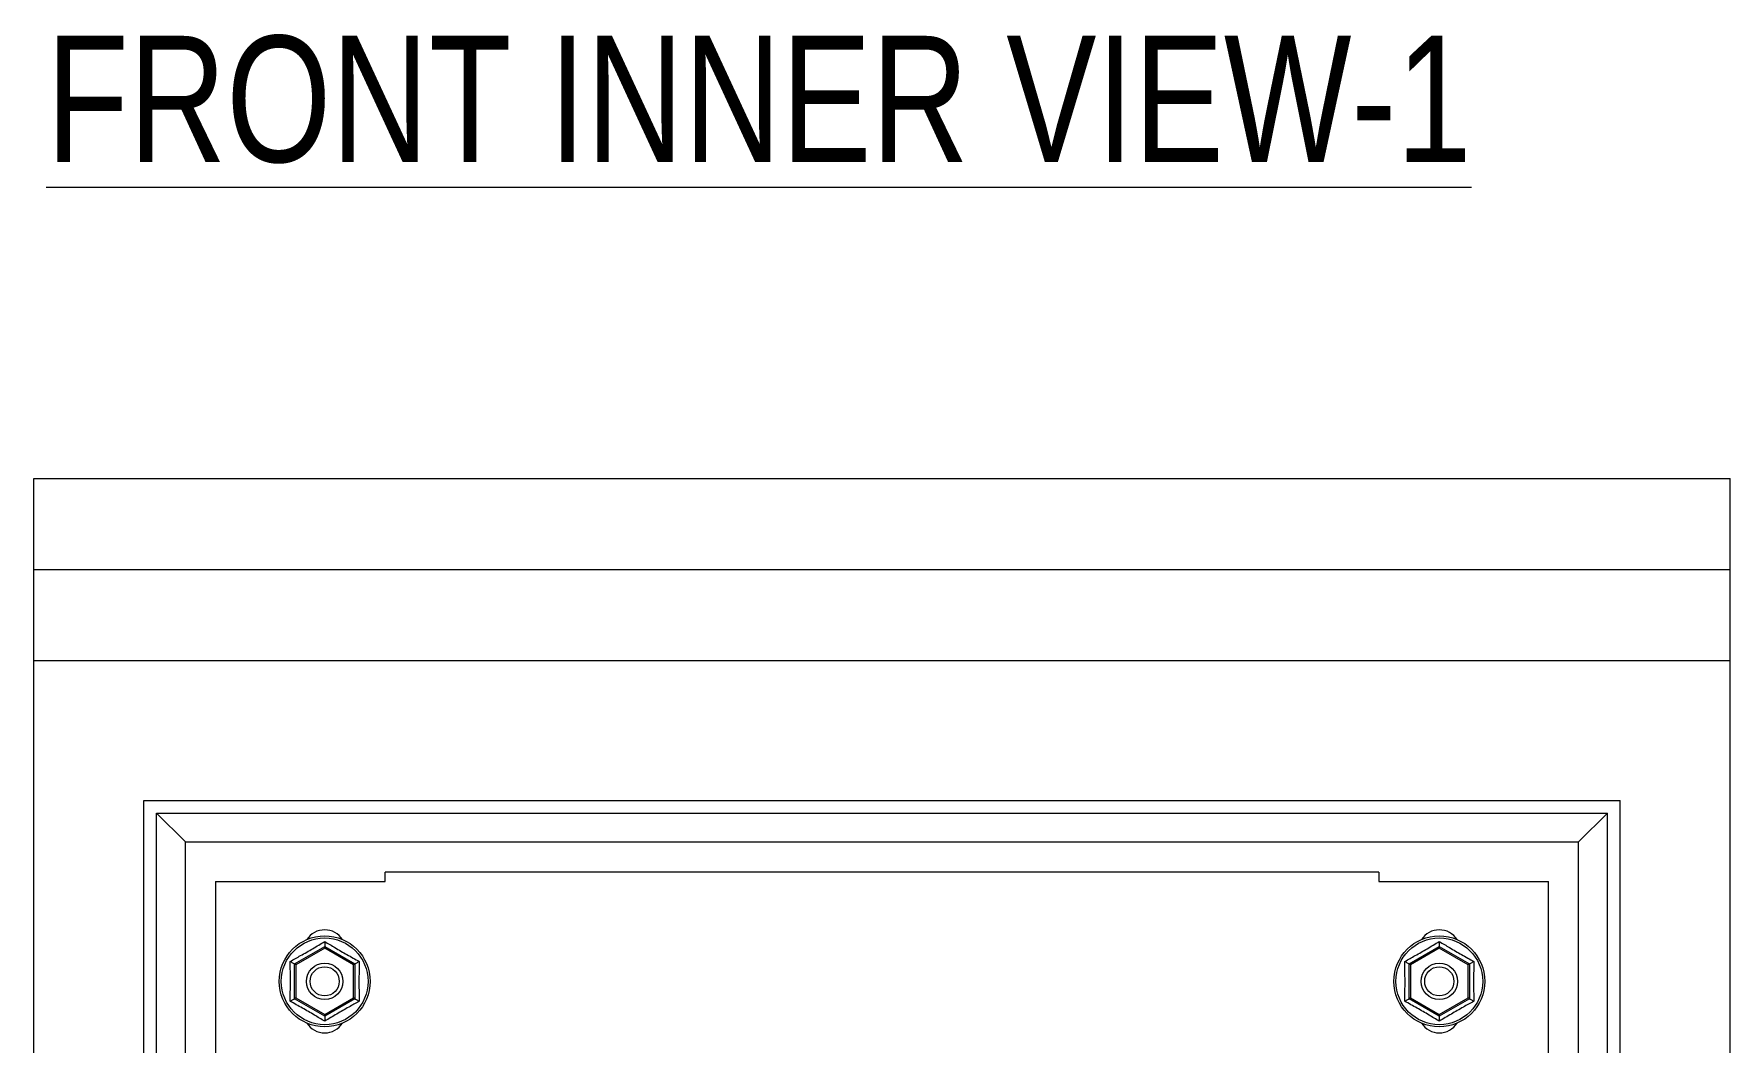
# Model space of a CAD drawing. Header units: millimetres. Extents: x 2216 to 5301, y 1125 to 3316.
# Drawn here: x 3790.5 to 4193.7, y 1898.8 to 2138.5 of the extents above; entities that cross this region are included whole.
import ezdxf

# ---------------------------------------------------------------- set-up
doc = ezdxf.new("R2010")
doc.units = ezdxf.units.MM
doc.layers.add('FRAME070', color=5, linetype='Continuous')
doc.styles.add('TAMCO', font='cordia.shx', dxfattribs={"width": 0.8, "height": 25})

msp = doc.modelspace()

# ---------------------------------------------------------------- linework, layer by layer
at = {"color": 7, "linetype": 'Continuous', "lineweight": 9}
for p, q in [((3790.49, 2032.8), (4193.69, 2032.8)), ((3790.49, 1528.8), (3790.49, 2032.8)), ((4193.69, 1528.8), (4193.69, 2032.8)), ((3790.49, 2011.17), (4193.69, 2011.17)), ((3790.49, 1989.57), (4193.69, 1989.57)), ((3816.59, 1956.3), (4167.59, 1956.3)), ((3816.59, 1554.9), (3816.59, 1956.3)), ((4167.59, 1554.9), (4167.59, 1956.3)), ((3819.65, 1557.96), (3819.65, 1953.24)), ((3826.49, 1946.4), (3819.65, 1953.24)), ((3819.65, 1953.24), (4164.54, 1953.24)), ((4164.54, 1953.24), (4157.69, 1946.4)), ((4164.54, 1557.96), (4164.54, 1953.24)), ((3826.49, 1564.8), (3826.49, 1946.4)), ((3826.49, 1946.4), (4157.69, 1946.4)), ((4157.69, 1564.8), (4157.69, 1946.4)), ((3833.69, 1937.04), (3833.69, 1574.16)), ((3833.69, 1937.04), (3874.01, 1937.04)), ((3874.01, 1937.04), (3874.01, 1939.2)), ((4110.17, 1939.2), (3874.01, 1939.2)), ((4110.17, 1939.2), (4110.17, 1937.04)), ((4110.17, 1937.04), (4150.49, 1937.04)), ((4150.49, 1574.16), (4150.49, 1937.04)), ((3852.41, 1917.44), (3859.61, 1921.59)), ((3859.61, 1921.18), (3852.77, 1917.23)), ((3859.61, 1921.18), (3859.61, 1921.59)), ((3859.61, 1921.59), (3866.81, 1917.44)), ((3866.45, 1917.23), (3859.61, 1921.18)), ((4117.37, 1917.44), (4124.57, 1921.59)), ((4124.57, 1921.18), (4117.73, 1917.23)), ((4124.57, 1921.18), (4124.57, 1921.59)), ((4124.57, 1921.59), (4131.77, 1917.44)), ((4131.41, 1917.23), (4124.57, 1921.18)), ((3852.77, 1917.23), (3852.41, 1917.44)), ((3852.41, 1909.12), (3852.41, 1917.44)), ((3852.77, 1917.23), (3852.77, 1909.33)), ((3866.81, 1917.44), (3866.45, 1917.23)), ((3866.45, 1909.33), (3866.45, 1917.23)), ((3866.81, 1917.44), (3866.81, 1909.12)), ((4117.73, 1917.23), (4117.37, 1917.44)), ((4117.37, 1909.12), (4117.37, 1917.44)), ((4117.73, 1917.23), (4117.73, 1909.33)), ((4131.77, 1917.44), (4131.41, 1917.23)), ((4131.41, 1909.33), (4131.41, 1917.23)), ((4131.77, 1917.44), (4131.77, 1909.12)), ((3852.77, 1909.33), (3852.41, 1909.12)), ((3859.61, 1904.97), (3852.41, 1909.12)), ((3852.77, 1909.33), (3859.61, 1905.38)), ((3859.61, 1905.38), (3866.45, 1909.33)), ((3866.81, 1909.12), (3859.61, 1904.97)), ((3866.81, 1909.12), (3866.45, 1909.33)), ((4117.73, 1909.33), (4117.37, 1909.12)), ((4124.57, 1904.97), (4117.37, 1909.12)), ((4117.73, 1909.33), (4124.57, 1905.38)), ((4124.57, 1905.38), (4131.41, 1909.33)), ((4131.77, 1909.12), (4124.57, 1904.97)), ((4131.77, 1909.12), (4131.41, 1909.33)), ((3859.61, 1904.97), (3859.61, 1905.38)), ((4124.57, 1904.97), (4124.57, 1905.38))]:
    msp.add_line(p, q, dxfattribs=at)
for centre, radius in [((3859.61, 1913.28), 10.8), ((3859.61, 1913.28), 10.31), ((4124.57, 1913.28), 10.8), ((4124.57, 1913.28), 10.31), ((3859.61, 1913.28), 4.32), ((3859.61, 1913.28), 3.47), ((4124.57, 1913.28), 4.32), ((4124.57, 1913.28), 3.47)]:
    msp.add_circle(centre, radius, dxfattribs=at)
for centre, start, end in [((3859.61, 1920.48), 32.8783, 147.1217), ((4124.57, 1920.48), 32.8783, 147.1217), ((3859.61, 1906.08), 212.8783, 327.1217), ((4124.57, 1906.08), 212.8783, 327.1217)]:
    msp.add_arc(centre, 5.04, start, end, dxfattribs=at)
for points, knots in [([(3851.4, 1918.02), (3852.23, 1918.48), (3854.01, 1919.46), (3856.79, 1921.05), (3858.66, 1922.19), (3859.61, 1922.76)], [0, 0, 0, 0, 0.302131, 0.647328, 1, 1, 1, 1]), ([(3859.61, 1922.76), (3859.61, 1922.76), (3859.61, 1922.59), (3859.61, 1922.27), (3859.61, 1921.9), (3859.61, 1921.65), (3859.61, 1921.61), (3859.61, 1921.59)], [0, 0, 0, 0, 0.004705, 0.271149, 0.530769, 0.764908, 1, 1, 1, 1]), ([(3859.61, 1922.76), (3860.42, 1922.27), (3862.16, 1921.22), (3864.93, 1919.61), (3866.85, 1918.56), (3867.83, 1918.02)], [0, 0, 0, 0, 0.302131, 0.647328, 1, 1, 1, 1]), ([(4116.36, 1918.02), (4117.19, 1918.48), (4118.97, 1919.46), (4121.75, 1921.05), (4123.62, 1922.19), (4124.57, 1922.76)], [0, 0, 0, 0, 0.302131, 0.647329, 1, 1, 1, 1]), ([(4124.57, 1922.76), (4124.57, 1922.76), (4124.57, 1922.59), (4124.57, 1922.27), (4124.57, 1921.9), (4124.57, 1921.65), (4124.57, 1921.61), (4124.57, 1921.59)], [0, 0, 0, 0, 0.004705, 0.271149, 0.530769, 0.764908, 1, 1, 1, 1]), ([(4124.57, 1922.76), (4125.38, 1922.27), (4127.12, 1921.22), (4129.89, 1919.61), (4131.81, 1918.56), (4132.79, 1918.02)], [0, 0, 0, 0, 0.302131, 0.647328, 1, 1, 1, 1]), ([(3851.4, 1918.02), (3851.4, 1918.02), (3851.55, 1917.94), (3851.83, 1917.78), (3852.15, 1917.59), (3852.37, 1917.46), (3852.4, 1917.45), (3852.41, 1917.44)], [0, 0, 0, 0, 0.004709, 0.27115, 0.530773, 0.764909, 1, 1, 1, 1]), ([(3851.4, 1908.54), (3851.42, 1909.49), (3851.46, 1911.52), (3851.47, 1914.72), (3851.42, 1916.91), (3851.4, 1918.02)], [0, 0, 0, 0, 0.302131, 0.647329, 1, 1, 1, 1]), ([(3866.81, 1917.44), (3866.83, 1917.45), (3866.86, 1917.46), (3867.08, 1917.59), (3867.4, 1917.78), (3867.68, 1917.94), (3867.82, 1918.02), (3867.83, 1918.02)], [0, 0, 0, 0, 0.235091, 0.469227, 0.72885, 0.995291, 1, 1, 1, 1]), ([(3867.83, 1918.02), (3867.81, 1917.07), (3867.76, 1915.04), (3867.75, 1911.84), (3867.8, 1909.65), (3867.83, 1908.54)], [0, 0, 0, 0, 0.302131, 0.647327, 1, 1, 1, 1]), ([(4116.36, 1918.02), (4116.36, 1918.02), (4116.51, 1917.94), (4116.79, 1917.78), (4117.11, 1917.59), (4117.33, 1917.46), (4117.36, 1917.45), (4117.37, 1917.44)], [0, 0, 0, 0, 0.004705, 0.27115, 0.530774, 0.764909, 1, 1, 1, 1]), ([(4116.36, 1908.54), (4116.38, 1909.49), (4116.42, 1911.52), (4116.43, 1914.72), (4116.38, 1916.91), (4116.36, 1918.02)], [0, 0, 0, 0, 0.302131, 0.647329, 1, 1, 1, 1]), ([(4131.77, 1917.44), (4131.79, 1917.45), (4131.82, 1917.46), (4132.04, 1917.59), (4132.36, 1917.78), (4132.64, 1917.94), (4132.78, 1918.02), (4132.79, 1918.02)], [0, 0, 0, 0, 0.235091, 0.469226, 0.72885, 0.995295, 1, 1, 1, 1]), ([(4132.79, 1918.02), (4132.77, 1917.07), (4132.72, 1915.04), (4132.71, 1911.84), (4132.76, 1909.65), (4132.79, 1908.54)], [0, 0, 0, 0, 0.302131, 0.647327, 1, 1, 1, 1]), ([(3851.4, 1908.54), (3851.4, 1908.54), (3851.55, 1908.63), (3851.83, 1908.79), (3852.15, 1908.97), (3852.37, 1909.1), (3852.4, 1909.11), (3852.41, 1909.12)], [0, 0, 0, 0, 0.004714, 0.271154, 0.530773, 0.764909, 1, 1, 1, 1]), ([(3859.61, 1903.8), (3858.8, 1904.29), (3857.06, 1905.34), (3854.29, 1906.95), (3852.37, 1908), (3851.4, 1908.54)], [0, 0, 0, 0, 0.302131, 0.647328, 1, 1, 1, 1]), ([(3867.83, 1908.54), (3866.99, 1908.08), (3865.21, 1907.1), (3862.44, 1905.51), (3860.56, 1904.37), (3859.61, 1903.8)], [0, 0, 0, 0, 0.302131, 0.647329, 1, 1, 1, 1]), ([(3866.81, 1909.12), (3866.83, 1909.11), (3866.86, 1909.1), (3867.08, 1908.97), (3867.4, 1908.79), (3867.68, 1908.63), (3867.82, 1908.54), (3867.83, 1908.54)], [0, 0, 0, 0, 0.235091, 0.469227, 0.728846, 0.995286, 1, 1, 1, 1]), ([(4116.36, 1908.54), (4116.36, 1908.54), (4116.51, 1908.63), (4116.79, 1908.79), (4117.11, 1908.97), (4117.33, 1909.1), (4117.36, 1909.11), (4117.37, 1909.12)], [0, 0, 0, 0, 0.00471, 0.271155, 0.530774, 0.764909, 1, 1, 1, 1]), ([(4124.57, 1903.8), (4123.76, 1904.29), (4122.02, 1905.34), (4119.25, 1906.95), (4117.33, 1908), (4116.36, 1908.54)], [0, 0, 0, 0, 0.302131, 0.647328, 1, 1, 1, 1]), ([(4132.79, 1908.54), (4131.95, 1908.08), (4130.17, 1907.1), (4127.4, 1905.51), (4125.52, 1904.37), (4124.57, 1903.8)], [0, 0, 0, 0, 0.30213, 0.647329, 1, 1, 1, 1]), ([(4131.77, 1909.12), (4131.79, 1909.11), (4131.82, 1909.1), (4132.04, 1908.97), (4132.36, 1908.79), (4132.64, 1908.63), (4132.78, 1908.54), (4132.79, 1908.54)], [0, 0, 0, 0, 0.235091, 0.469226, 0.728845, 0.99529, 1, 1, 1, 1]), ([(3859.61, 1904.97), (3859.61, 1904.95), (3859.61, 1904.91), (3859.61, 1904.66), (3859.61, 1904.29), (3859.61, 1903.97), (3859.61, 1903.8), (3859.61, 1903.8)], [0, 0, 0, 0, 0.235092, 0.469231, 0.728851, 0.995295, 1, 1, 1, 1]), ([(4124.57, 1904.97), (4124.57, 1904.95), (4124.57, 1904.91), (4124.57, 1904.66), (4124.57, 1904.29), (4124.57, 1903.97), (4124.57, 1903.8), (4124.57, 1903.8)], [0, 0, 0, 0, 0.235092, 0.469231, 0.728851, 0.995295, 1, 1, 1, 1])]:
    msp.add_open_spline(points, degree=3, knots=knots, dxfattribs=at)

# ---------------------------------------------------------------- texts
at = {"layer": 'FRAME070', "color": 0, "lineweight": 9, "insert": (3793.44, 2138.01), "char_height": 30, "attachment_point": 1, "style": 'TAMCO'}
msp.add_mtext('{\\LFRONT INNER VIEW-1}', dxfattribs=at)

doc.saveas('drawing.dxf')
